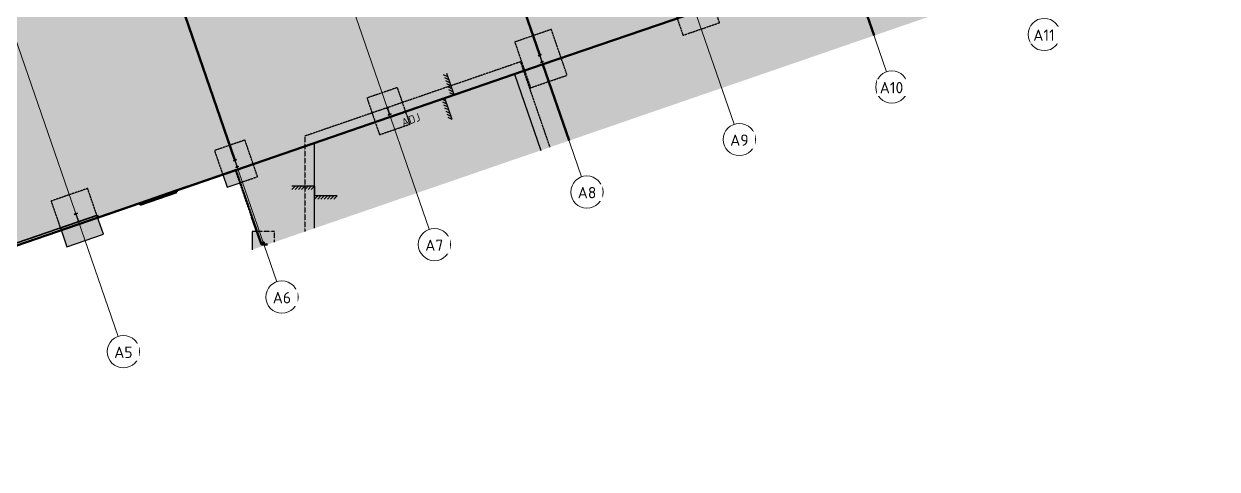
# Model space of a CAD drawing. Header units: millimetres. Extents: x -2467003 to -2325629, y -3762 to 4037916.
# Drawn here: x -2411062 to -2337060, y 3955587 to 3983197 of the extents above; entities that cross this region are included whole.
import ezdxf

# ---------------------------------------------------------------- set-up
doc = ezdxf.new("R2010")
doc.units = ezdxf.units.MM
for name, pattern in [('Dash', [7, 5, -2]), ('Hidden Double', [7, 5, -2]), ('Hidden Half', [3, 2, -1])]:
    doc.linetypes.add(name, pattern=pattern)
for name, color, linetype, lineweight in [('A-060-M_DETAIL', 3, 'Continuous', 25), ('A-200-M_WALL_EXT', 113, 'Continuous', 13), ('A-230-H-FLOOR', 190, 'Continuous', 13), ('A-230-M_FLOOR', 192, 'Continuous', 13), ('A-230-MH_FLOOR', 190, 'Hidden Double', 13), ('S-160-M_FOUND', 171, 'Continuous', 13), ('S-160-MH_FOUND', 171, 'Hidden Half', 13), ('S-280-M_COLUMN', 52, 'Continuous', 13), ('S-280-MH_COLUMN', 52, 'Hidden Half', 13), ('Z-000-T_TEXT', 131, 'Continuous', 25), ('Z-030-M_GRID', 191, 'Continuous', 13), ('Z-033_T_GRIDREF', 31, 'Continuous', 13), ('Z-060-M_DETAIL', 92, 'Continuous', 25)]:
    doc.layers.add(name, color=color, linetype=linetype, lineweight=lineweight)
doc.styles.add('ISOCPEUR', font='isocpeur.ttf', dxfattribs={"height": 700})
doc.styles.add('ISOCPEUR_2', font='isocpeur.ttf', dxfattribs={"height": 500})

# ---------------------------------------------------------------- blocks, each defined once
blk = doc.blocks.new('NRP_Column-Steel-SHS - SC433 - 100x100x5_0SHS-4145820-S1_001 - INTERNAL SLAB ON GROUND PLAN - PART 1')
at = {"layer": 'S-280-M_COLUMN', "lineweight": 25}
for p, q in [((50, 50), (-50, 50)), ((-50, 50), (-50, -50)), ((-45, -45), (-45, 45)), ((-45, 45), (45, 45)), ((45, 45), (45, -45)), ((50, -50), (50, 50)), ((-50, -50), (50, -50)), ((45, -45), (-45, -45))]:
    blk.add_line(p, q, dxfattribs=at)
blk = doc.blocks.new('NRP_Column-Steel-UB - SC124 - 530UB82_0-V16-S1_001 - INTERNAL SLAB ON GROUND PLAN - PART 1')
at = {"layer": 'S-280-M_COLUMN', "lineweight": 25}
for p, q in [((104.5, 528.2), (-104.5, 528.2)), ((-104.5, 528.2), (-104.5, 515)), ((-104.5, 515), (-18.8, 515)), ((-18.8, 13.2), (-104.5, 13.2)), ((-104.5, 13.2), (-104.5, 0)), ((-104.5, 0), (104.5, 0)), ((-4.8, 501), (-4.8, 27.2)), ((4.8, 27.2), (4.8, 501)), ((18.8, 515), (104.5, 515)), ((104.5, 13.2), (18.8, 13.2)), ((104.5, 515), (104.5, 528.2)), ((104.5, 0), (104.5, 13.2))]:
    blk.add_line(p, q, dxfattribs=at)
for centre, start, end in [((-18.8, 501), 0, 90), ((-18.8, 27.2), 270, 0), ((18.8, 501), 90, 180), ((18.8, 27.2), 180, 270)]:
    blk.add_arc(centre, 14, start, end, dxfattribs=at)
at = {"layer": 'S-280-MH_COLUMN', "lineweight": 25}
for centre, start, end in [((-18.8, 501), 0, 90), ((-18.8, 27.2), 270, 0), ((18.8, 501), 90, 180), ((18.8, 27.2), 180, 270)]:
    blk.add_arc(centre, 14, start, end, dxfattribs=at)
blk = doc.blocks.new('NRP_Column-Steel-UB - SC121 - 460UB67_1-V17-S1_001 - INTERNAL SLAB ON GROUND PLAN - PART 1')
at = {"layer": 'S-280-M_COLUMN', "lineweight": 25}
for p, q in [((95, 453.8), (-95, 453.8)), ((-95, 453.8), (-95, 441.1)), ((-95, 441.1), (-15.65, 441.1)), ((-15.65, 12.7), (-95, 12.7)), ((-95, 12.7), (-95, 0)), ((-95, 0), (95, 0)), ((-4.25, 429.7), (-4.25, 24.1)), ((4.25, 24.1), (4.25, 429.7)), ((15.65, 441.1), (95, 441.1)), ((95, 12.7), (15.65, 12.7)), ((95, 441.1), (95, 453.8)), ((95, 0), (95, 12.7))]:
    blk.add_line(p, q, dxfattribs=at)
for centre, start, end in [((-15.65, 429.7), 0, 90), ((-15.65, 24.1), 270, 0), ((15.65, 429.7), 90, 180), ((15.65, 24.1), 180, 270)]:
    blk.add_arc(centre, 11.4, start, end, dxfattribs=at)
at = {"layer": 'S-280-MH_COLUMN', "lineweight": 25}
for centre, start, end in [((-15.65, 429.7), 0, 90), ((-15.65, 24.1), 270, 0), ((15.65, 429.7), 90, 180), ((15.65, 24.1), 180, 270)]:
    blk.add_arc(centre, 11.4, start, end, dxfattribs=at)
blk = doc.blocks.new('NRP_Foundation-Pad Footing Fibre _v2_ - PF5 -1400 x 1400 x 400d-3893014-S1_001 - INTERNAL SLAB ON GROUND PLAN - PART 1')
at = {"layer": 'S-160-M_FOUND', "linetype": 'Dash', "lineweight": 25}
blk.add_hatch(color=10, dxfattribs=at).paths.add_polyline_path([(-650, -775), (312, -444), (-70, -444), (-343, 350), (-650, 350), (-650, -444)])
at = {"layer": 'S-160-M_FOUND', "color": 9, "lineweight": 25}
for p, q in [((-343, 350), (-650, 350)), ((-650, 350), (-650, -775))]:
    blk.add_line(p, q, dxfattribs=at)
at = {"layer": 'S-160-MH_FOUND', "color": 9, "linetype": 'Dash', "lineweight": 25}
for p, q in [((750, 350), (-343, 350)), ((750, -293), (750, 350))]:
    blk.add_line(p, q, dxfattribs=at)
blk = doc.blocks.new('NRP_Foundation-Pad Footing Fibre _v2_ - PF2 -2400 x 2000 x 600d-V5-S1_001 - INTERNAL SLAB ON GROUND PLAN - PART 1')
at = {"layer": 'S-160-M_FOUND', "linetype": 'Dash', "lineweight": 25}
blk.add_hatch(color=10, dxfattribs=at).paths.add_polyline_path([(1250, -1350), (1250, -494), (427, -494), (427, -1350)])
at = {"layer": 'S-160-M_FOUND', "color": 9, "lineweight": 25}
for p, q in [((1250, -1350), (1250, -494)), ((427, -1350), (1250, -1350))]:
    blk.add_line(p, q, dxfattribs=at)
at = {"layer": 'S-160-MH_FOUND', "color": 9, "linetype": 'Dash', "lineweight": 25}
for p, q in [((1250, 650), (-1150, 650)), ((-1150, 650), (-1150, -1350)), ((1250, -494), (1250, 650)), ((-1150, -1350), (427, -1350))]:
    blk.add_line(p, q, dxfattribs=at)
blk = doc.blocks.new('NRP_Foundation-Pad Footing Fibre _v2_ - PF2 -2400 x 2000 x 600d-V21-S1_001 - INTERNAL SLAB ON GROUND PLAN - PART 1')
at = {"layer": 'S-160-MH_FOUND', "color": 9, "linetype": 'Dash', "lineweight": 25}
for p, q in [((1250, 650), (-1150, 650)), ((-1150, 650), (-1150, -1350)), ((1250, -1350), (1250, 650)), ((-1150, -1350), (1250, -1350))]:
    blk.add_line(p, q, dxfattribs=at)
blk = doc.blocks.new('NRP_Foundation-Pad Footing Fibre _v2_ - PF1 - 3000 x 2400 x 600d-V22-S1_001 - INTERNAL SLAB ON GROUND PLAN - PART 1')
at = {"layer": 'S-160-MH_FOUND', "color": 9, "linetype": 'Dash', "lineweight": 25}
for p, q in [((1550, 850), (-1450, 850)), ((-1450, 850), (-1450, -1550)), ((1550, -1550), (1550, 850)), ((-1450, -1550), (1550, -1550))]:
    blk.add_line(p, q, dxfattribs=at)
blk = doc.blocks.new('NRP_Joint Location _v2_ - DJ2 - DOWELLED JOINT-4231531-S1_001 - INTERNAL SLAB ON GROUND PLAN - PART 1')
at = {"layer": 'Z-060-M_DETAIL', "lineweight": 50}
blk.add_line((0, 0), (9020, 0), dxfattribs=at)
blk = doc.blocks.new('NRP_Joint Location _v2_ - ADJ - ARMOURED DOWEL JOINT-4235474-S1_001 - INTERNAL SLAB ON GROUND PLAN - PART 1')
at = {"layer": 'Z-060-M_DETAIL', "lineweight": 50}
blk.add_line((0, 0), (19335.2, 0), dxfattribs=at)
blk = doc.blocks.new('NRP_Joint Location _v2_ - ADJ - ARMOURED DOWEL JOINT-4240138-S1_001 - INTERNAL SLAB ON GROUND PLAN - PART 1')
at = {"layer": 'Z-060-M_DETAIL', "lineweight": 50}
blk.add_line((0, 0), (20100, 0), dxfattribs=at)
blk = doc.blocks.new('NRP_Joint Location _v2_ - ADJ - ARMOURED DOWEL JOINT-4238618-S1_001 - INTERNAL SLAB ON GROUND PLAN - PART 1')
at = {"layer": 'Z-060-M_DETAIL', "lineweight": 50}
blk.add_line((0, 0), (5000, 0), dxfattribs=at)
blk = doc.blocks.new('NRP_Joint Location _v2_ - ADJ - ARMOURED DOWEL JOINT-4238776-S1_001 - INTERNAL SLAB ON GROUND PLAN - PART 1')
at = {"layer": 'Z-060-M_DETAIL', "lineweight": 50}
blk.add_line((0, 0), (5000, 0), dxfattribs=at)
blk = doc.blocks.new('NRP_Joint Location _v2_ - ADJ - ARMOURED DOWEL JOINT-4240198-S1_001 - INTERNAL SLAB ON GROUND PLAN - PART 1')
at = {"layer": 'Z-060-M_DETAIL', "lineweight": 50}
blk.add_line((0, 0), (20036, 0), dxfattribs=at)
blk = doc.blocks.new('Grid - NRP_Grid-Head-320187-S1_001 - INTERNAL SLAB ON GROUND PLAN - PART 1')
at = {"layer": 'Z-033_T_GRIDREF'}
blk.add_circle((0, 0), 5, dxfattribs=at)
blk = doc.blocks.new('NRP_Slab Step _v2_ - Slab Step-780736-S1_001 - INTERNAL SLAB ON GROUND PLAN - PART 1')
at = {"layer": 'Z-000-T_TEXT'}
for p, q in [((-6, 0), (-7, -1)), ((0, 0), (-7, 0)), ((-5, 0), (-6, -1)), ((-4, 0), (-5, -1)), ((-3, 0), (-4, -1)), ((-2, 0), (-3, -1)), ((-1, 0), (-2, -1)), ((0, 0), (-1, -1)), ((0, 0), (0, -3)), ((1, -3), (0, -4)), ((7, -3), (0, -3)), ((2, -3), (1, -4)), ((3, -3), (2, -4)), ((4, -3), (3, -4)), ((5, -3), (4, -4)), ((6, -3), (5, -4)), ((7, -3), (6, -4))]:
    blk.add_line(p, q, dxfattribs=at)

msp = doc.modelspace()

# ---------------------------------------------------------------- hatches: boundary and pattern name
at = {"layer": 'A-230-H-FLOOR'}
for points in [[(-2445202, 3958005), (-2422169, 3965936), (-2422121, 3965794), (-2420356, 3966402), (-2420405, 3966544), (-2406502, 3971331), (-2406453, 3971189), (-2397919, 3974128), (-2396331, 3969518), (-2395949, 3969518), (-2393038, 3970520), (-2393038, 3975808), (-2380625, 3980083), (-2378997, 3975355), (-2337060, 3989796), (-2351010, 4030310), (-2353358, 4029722), (-2353942, 4031417), (-2354991, 4031056), (-2355040, 4031197), (-2356804, 4030590), (-2356756, 4030448), (-2370105, 4025851), (-2370154, 4025993), (-2371918, 4025386), (-2371869, 4025244), (-2411813, 4011490), (-2411862, 4011632), (-2413627, 4011024), (-2413578, 4010882), (-2432891, 4004232), (-2432940, 4004374), (-2434705, 4003766), (-2434656, 4003624), (-2458127, 3995542), (-2446657, 3962231)], [(-2393038, 3970520), (-2378997, 3975355), (-2380625, 3980083), (-2393038, 3975808), (-2393038, 3972923)]]:
    msp.add_hatch(color=10, dxfattribs=at).paths.add_polyline_path(points)
at = {"layer": 'S-160-M_FOUND'}
msp.add_hatch(color=10, dxfattribs=at).paths.add_polyline_path([(-2408397, 3969371), (-2406128, 3970153), (-2406530, 3971321), (-2408799, 3970540)])

# ---------------------------------------------------------------- linework, layer by layer
at = {"layer": 'A-200-M_WALL_EXT', "lineweight": 35}
for p, q in [((-2406502, 3971331), (-2417498, 3967545)), ((-2417449, 3967403), (-2406453, 3971189)), ((-2406453, 3971189), (-2406502, 3971331))]:
    msp.add_line(p, q, dxfattribs=at)
at = {"layer": 'A-230-M_FLOOR', "color": 226, "lineweight": 25}
for p, q in [((-2393038, 3975808), (-2380625, 3980083)), ((-2380625, 3980083), (-2378997, 3975355)), ((-2393038, 3970520), (-2393038, 3975808)), ((-2400896, 3973103), (-2397919, 3974128)), ((-2397919, 3974128), (-2396916, 3971216)), ((-2406453, 3971189), (-2404591, 3971830))]:
    msp.add_line(p, q, dxfattribs=at)
at = {"layer": 'A-230-M_FLOOR', "lineweight": 50}
for p, q in [((-2403878, 3972076), (-2401609, 3972857)), ((-2401604, 3972844), (-2403874, 3972062)), ((-2401604, 3972842), (-2403873, 3972060)), ((-2401591, 3972804), (-2403860, 3972023)), ((-2403847, 3971986), (-2401578, 3972767)), ((-2403847, 3971984), (-2401577, 3972765)), ((-2401609, 3972857), (-2400896, 3973103)), ((-2401577, 3972765), (-2401604, 3972844)), ((-2404591, 3971830), (-2403878, 3972076)), ((-2403874, 3972062), (-2403847, 3971984)), ((-2403847, 3971984), (-2403847, 3971984)), ((-2420356, 3966402), (-2406453, 3971189)), ((-2396916, 3971216), (-2396331, 3969518)), ((-2396331, 3969518), (-2395949, 3969518))]:
    msp.add_line(p, q, dxfattribs=at)
at = {"layer": 'A-230-MH_FLOOR', "color": 226, "lineweight": 25}
for p, q in [((-2380253, 3980845), (-2393638, 3976236)), ((-2378430, 3975551), (-2380253, 3980845)), ((-2393638, 3976236), (-2393638, 3970314))]:
    msp.add_line(p, q, dxfattribs=at)
at = {"layer": 'A-230-MH_FLOOR', "lineweight": 50}
for p, q in [((-2400896, 3973103), (-2397919, 3974128)), ((-2397919, 3974128), (-2396916, 3971216)), ((-2406453, 3971189), (-2404591, 3971830))]:
    msp.add_line(p, q, dxfattribs=at)
at = {"layer": 'S-160-M_FOUND', "color": 9, "lineweight": 25}
for p, q in [((-2406128, 3970153), (-2406530, 3971321)), ((-2408799, 3970540), (-2408397, 3969371)), ((-2408397, 3969371), (-2406128, 3970153))]:
    msp.add_line(p, q, dxfattribs=at)
at = {"layer": 'S-160-MH_FOUND', "color": 9, "linetype": 'Dash', "lineweight": 25}
for p, q in [((-2407105, 3972989), (-2409374, 3972208)), ((-2406530, 3971321), (-2407105, 3972989)), ((-2409374, 3972208), (-2408799, 3970540))]:
    msp.add_line(p, q, dxfattribs=at)
at = {"layer": 'Z-030-M_GRID'}
for p, q in [((-2357561, 3980226), (-2375184, 4031405)), ((-2367017, 3976970), (-2384639, 4028149)), ((-2376472, 3973715), (-2394094, 4024893)), ((-2385927, 3970459), (-2403550, 4021638)), ((-2395382, 3967203), (-2413005, 4018382)), ((-2405215, 3963817), (-2422838, 4014996)), ((-2339468, 3994255), (-2451763, 3955587))]:
    msp.add_line(p, q, dxfattribs=at)

# ---------------------------------------------------------------- block references
at = {"layer": 'S-160-MH_FOUND', "color": 9, "linetype": 'Dash', "lineweight": 25}
for name, p, rotation in [('NRP_Foundation-Pad Footing Fibre _v2_ - PF1 - 3000 x 2400 x 600d-V22-S1_001 - INTERNAL SLAB ON GROUND PLAN - PART 1', (-2369855, 3984137), 109.0004071201358), ('NRP_Foundation-Pad Footing Fibre _v2_ - PF1 - 3000 x 2400 x 600d-V22-S1_001 - INTERNAL SLAB ON GROUND PLAN - PART 1', (-2379310, 3980881), 109.0004071202154), ('NRP_Foundation-Pad Footing Fibre _v2_ - PF2 -2400 x 2000 x 600d-V21-S1_001 - INTERNAL SLAB ON GROUND PLAN - PART 1', (-2388765, 3977626), 109.0004071201358), ('NRP_Foundation-Pad Footing Fibre _v2_ - PF2 -2400 x 2000 x 600d-V5-S1_001 - INTERNAL SLAB ON GROUND PLAN - PART 1', (-2397591, 3974692), 289.0004071201359)]:
    msp.add_blockref(name, p, dxfattribs=dict(at, rotation=rotation))
msp.add_blockref('NRP_Foundation-Pad Footing Fibre _v2_ - PF5 -1400 x 1400 x 400d-3893014-S1_001 - INTERNAL SLAB ON GROUND PLAN - PART 1', (-2396262, 3969962), dxfattribs=at)
at = {"layer": 'S-280-M_COLUMN', "lineweight": 25}
msp.add_blockref('NRP_Column-Steel-SHS - SC433 - 100x100x5_0SHS-4145820-S1_001 - INTERNAL SLAB ON GROUND PLAN - PART 1', (-2396212, 3969612), dxfattribs=at)
at = {"layer": 'S-280-MH_COLUMN', "lineweight": 25, "rotation": 19.00040712021459}
for name, p in [('NRP_Column-Steel-UB - SC121 - 460UB67_1-V17-S1_001 - INTERNAL SLAB ON GROUND PLAN - PART 1', (-2378921, 3980828)), ('NRP_Column-Steel-UB - SC121 - 460UB67_1-V17-S1_001 - INTERNAL SLAB ON GROUND PLAN - PART 1', (-2388376, 3977572)), ('NRP_Column-Steel-UB - SC121 - 460UB67_1-V17-S1_001 - INTERNAL SLAB ON GROUND PLAN - PART 1', (-2397831, 3974317)), ('NRP_Column-Steel-UB - SC124 - 530UB82_0-V16-S1_001 - INTERNAL SLAB ON GROUND PLAN - PART 1', (-2407665, 3970931))]:
    msp.add_blockref(name, p, dxfattribs=at)
at = {"layer": 'Z-000-T_TEXT', "xscale": 200, "yscale": 200, "zscale": 200, "rotation": 288.9999999999342}
msp.add_blockref('NRP_Slab Step _v2_ - Slab Step-780736-S1_001 - INTERNAL SLAB ON GROUND PLAN - PART 1', (-2384385, 3978788), dxfattribs=at)
at = {"layer": 'Z-000-T_TEXT', "xscale": 200, "yscale": 200, "zscale": 200}
msp.add_blockref('NRP_Slab Step _v2_ - Slab Step-780736-S1_001 - INTERNAL SLAB ON GROUND PLAN - PART 1', (-2393038, 3973129), dxfattribs=at)
at = {"layer": 'Z-033_T_GRIDREF', "xscale": 199.9999999999999, "yscale": 199.9999999999999, "zscale": 199.9999999999999}
for p, rotation in [((-2347781, 3982536), 19.00040712021543), ((-2357236, 3979281), 19.00040712021578), ((-2366691, 3976025), 19.00040712021607), ((-2376146, 3972769), 19.00040712021543), ((-2385601, 3969513), 19.00040712021561), ((-2395057, 3966258), 19.00040712021524), ((-2404890, 3962872), 19.0004071202158)]:
    msp.add_blockref('Grid - NRP_Grid-Head-320187-S1_001 - INTERNAL SLAB ON GROUND PLAN - PART 1', p, dxfattribs=dict(at, rotation=rotation))
at = {"layer": 'Z-060-M_DETAIL', "lineweight": 50}
for name, p, rotation in [('NRP_Joint Location _v2_ - ADJ - ARMOURED DOWEL JOINT-4235474-S1_001 - INTERNAL SLAB ON GROUND PLAN - PART 1', (-2385384, 3999597), 289.0004071202154), ('NRP_Joint Location _v2_ - ADJ - ARMOURED DOWEL JOINT-4235474-S1_001 - INTERNAL SLAB ON GROUND PLAN - PART 1', (-2404294, 3993085), 289.0004071202154), ('NRP_Joint Location _v2_ - ADJ - ARMOURED DOWEL JOINT-4240198-S1_001 - INTERNAL SLAB ON GROUND PLAN - PART 1', (-2378919, 3980670), 19.00040711536725), ('NRP_Joint Location _v2_ - ADJ - ARMOURED DOWEL JOINT-4238776-S1_001 - INTERNAL SLAB ON GROUND PLAN - PART 1', (-2359962, 3987198), 289.0004071202155), ('NRP_Joint Location _v2_ - ADJ - ARMOURED DOWEL JOINT-4240138-S1_001 - INTERNAL SLAB ON GROUND PLAN - PART 1', (-2397924, 3974126), 19.00040711536725), ('NRP_Joint Location _v2_ - ADJ - ARMOURED DOWEL JOINT-4238618-S1_001 - INTERNAL SLAB ON GROUND PLAN - PART 1', (-2378872, 3980686), 289.0004071202162), ('NRP_Joint Location _v2_ - DJ2 - DOWELLED JOINT-4231531-S1_001 - INTERNAL SLAB ON GROUND PLAN - PART 1', (-2406453, 3971189), 19.00040711536772)]:
    msp.add_blockref(name, p, dxfattribs=dict(at, rotation=rotation))

# ---------------------------------------------------------------- texts
at = {"layer": 'A-060-M_DETAIL', "lineweight": 13, "insert": (-2387707, 3977292), "char_height": 500, "width": 1394.94, "attachment_point": 1, "rotation": 19.00041, "style": 'ISOCPEUR_2'}
msp.add_mtext('ADJ', dxfattribs=at)

# ---------------------------------------------------------------- next in the draw order: texts
at = {"layer": 'Z-033_T_GRIDREF', "char_height": 700, "attachment_point": 1, "style": 'ISOCPEUR', "bg_fill": 3, "box_fill_scale": 1.25, "bg_fill_color": 256, "bg_fill_true_color": 13158600, "bg_fill_transparency": 0}
for s, insert, width in [('A11', (-2348463, 3982848), 1635.44), ('A10', (-2357985, 3979592), 1795.78), ('A9', (-2367261, 3976337), 1362.87), ('A8', (-2376716, 3973081), 1362.87), ('A7', (-2386171, 3969825), 1362.87), ('A6', (-2395627, 3966569), 1362.87), ('A5', (-2405460, 3963183), 1362.87)]:
    msp.add_mtext(s, dxfattribs=dict(at, insert=insert, width=width))

doc.saveas('drawing.dxf')
